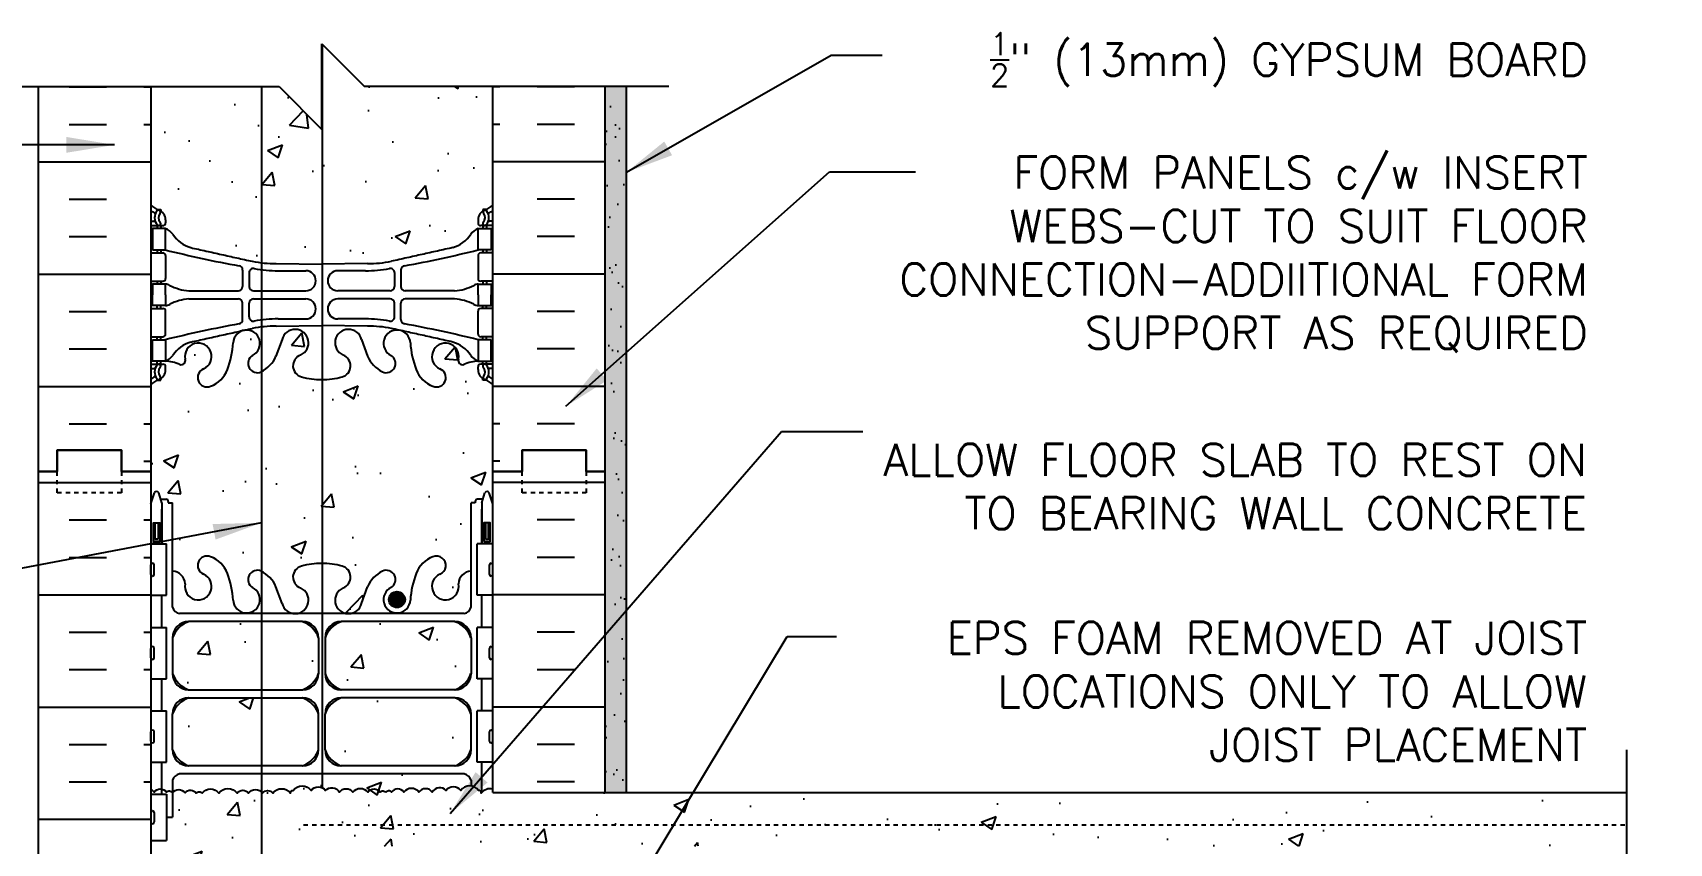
# Model space of a CAD drawing. Header units: inches. Extents: x 165.3 to 223.2, y 175.4 to 253.3.
# Drawn here: x 184.97 to 223.25, y 234.36 to 253.32 of the extents above; entities that cross this region are included whole.
import ezdxf

# ---------------------------------------------------------------- set-up
doc = ezdxf.new("R2010")
doc.units = ezdxf.units.IN
doc.header["$LTSCALE"] = 0.5
doc.header["$MEASUREMENT"] = 0
doc.linetypes.add('DASHED2', pattern=[0.375, 0.25, -0.125])
doc.linetypes.add('HIDDEN2', pattern=[0.1875, 0.125, -0.0625])
for name, color, linetype in [('HATCH', 12, 'Continuous'), ('Hidden2', 12, 'HIDDEN2'), ('line25', 2, 'Continuous'), ('LINE3', 3, 'Continuous'), ('LINE50', 5, 'Continuous'), ('LINE9', 9, 'Continuous'), ('TEXT', 4, 'Continuous'), ('Web_Edge', 9, 'Continuous')]:
    doc.layers.add(name, color=color, linetype=linetype)
doc.styles.add('DIM', font='romans.shx', dxfattribs={"width": 0.7})
doc.styles.add('ROMANS', font='romans.shx', dxfattribs={"height": 0.75})
doc.dimstyles.new('ext_12', dxfattribs={"dimscale": 12, "dimtxt": 0.075, "dimasz": 0.09375, "dimexe": 0.09375, "dimexo": 0.0625, "dimgap": 0.0625, "dimtad": 1, "dimdec": 1, "dimzin": 2, "dimdsep": 46, "dimlunit": 4, "dimtxsty": 'DIM', "dimcen": 0.09, "dimdle": 0.09375, "dimclrt": 4, "dimadec": 0, "dimazin": 0, "dimtfac": 1, "dimtdec": 1, "dimtmove": 2, "dimatfit": 3, "dimfxl": 1, "dimfrac": 2, "dimtolj": 1, "dimtzin": 0, "dimarcsym": 0})

msp = doc.modelspace()

# ---------------------------------------------------------------- hatches: boundary and pattern name
at = {"layer": 'HATCH'}
h = msp.add_hatch(dxfattribs=at)
h.set_pattern_fill('AR-CONC', color=256, scale=0.5)
h.set_pattern_definition([(50, (0, 0), (3.5863, -0.31376), [0.375, -4.125]), (355, (0, 0), (-0.693757, 3.76096), [0.3, -3.3]), (100.4514, (0.299, -0.026), (2.892544, 3.4472), [0.3187, -3.50571]), (46.1842, (0, 1), (5.336207, -0.827596), [0.5625, -6.1875]), (96.6356, (0.4447, 0.931), (4.67331, 4.87059), [0.47805, -5.25857]), (351.1842, (0, 1), (4.67331, 4.87059), [0.45, -4.95]), (21, (0.5, 0.75), (2.984535, -2.013094), [0.375, -4.125]), (326, (0.5, 0.75), (1.216577, 3.62575), [0.3, -3.3]), (71.4514, (0.7487, 0.5822), (4.201112, 1.612656), [0.3187, -3.50571]), (37.5, (0, 0), (0.0607993, 1.6644693), [0, -3.26, 0, -3.35, 0, -3.3125]), (7.5, (0, 0), (1.315348, 1.972059), [0, -1.91, 0, -3.185, 0, -1.2625]), (327.5, (-1.115, 0), (2.669112, -0.1127744), [0, -1.25, 0, -3.9, 0, -5.175]), (317.5, (-1.615, 0), (2.915931, 0.500525), [0, -1.625, 0, -2.59, 0, -3.675])])
h.paths.add_polyline_path([(192.233, 234.298), (192.483, 234.298), (222.248, 234.298), (222.248, 235.548), (195.733, 235.548), (195.733, 235.632, 0.356777), (195.444, 235.501, 0.77579), (195.4, 235.597, 0.520567), (194.982, 235.597, 0.520567), (194.642, 235.597, 0.520567), (194.318, 235.558, 0.520567), (194.003, 235.558, 0.520567), (193.655, 235.558, 0.520567), (193.363, 235.558, 0.542707), (193.231, 235.548, 0.542707), (193.1, 235.558, 0.520567), (192.808, 235.558, 0.520567), (192.46, 235.558, 0.520567), (192.144, 235.558, 0.520567), (191.82, 235.597, 0.520567), (191.481, 235.597, 0.520567), (191.062, 235.597, 0.77579), (191.019, 235.501, 0.570299), (190.588, 235.534, 0.520567), (190.344, 235.534, 0.520567), (190.02, 235.534, 0.520567), (189.751, 235.534, 0.520567), (189.325, 235.534, 0.520567), (188.938, 235.534, 0.520567), (188.796, 235.534, 0.520567), (188.535, 235.542, 0.465708), (188.243, 235.557), (188.243, 234.972), (188.098, 234.972), (188.098, 234.432), (187.733, 234.432), (187.733, 233.682), (188.098, 233.682), (188.098, 232.602), (187.733, 232.602), (187.733, 232.294, -0.531885), (188.089, 232.3, -0.520567), (188.678, 232.3, -0.520567), (189.412, 232.3, -0.520567), (190.158, 232.3, -0.520567), (190.838, 232.3, -0.520567), (191.511, 232.3, -0.520546), (192.233, 232.3)])
h.paths.add_polyline_path([(195.223, 227.387, -0.380392), (194.93, 227.682, 2.087231), (194.496, 227.458, -1), (194.332, 227.049, -0.227838), (193.928, 227.473, -0.06598), (193.803, 228.082, 0.180224), (193.707, 228.279), (193.454, 228.279), (193.454, 228.362, 0.717886), (193.332, 227.781, -1.059167), (193.126, 227.399, -0.16372), (192.804, 227.753), (192.662, 228.14, 1.612474), (192.23, 227.78, -0.734872), (192.207, 227.269, -0.068475), (191.733, 227.207, -0.068475), (191.259, 227.269, -0.734872), (191.235, 227.78, 1.612474), (190.804, 228.14), (190.661, 227.753, -0.16372), (190.339, 227.399, -1.059167), (190.133, 227.781, 1.629604), (189.662, 228.082, -0.06598), (189.538, 227.473, -0.227838), (189.133, 227.049, -1), (188.97, 227.458, 2.087231), (188.536, 227.682, -0.380397), (188.243, 227.387), (188.243, 225.786), (188.143, 225.786), (188.143, 225.756, -0.414214), (188.093, 225.706), (187.967, 225.706), (187.924, 225.574, -0.725737), (187.818, 225.556), (187.733, 225.816), (187.733, 225.057), (187.733, 223.023, 0.088416), (187.879, 222.925), (187.969, 222.925), (187.969, 222.884, -0.249069), (188.079, 222.676), (188.079, 222.609, -0.414214), (188.016, 222.546), (188.074, 222.476, 0.085348), (188.403, 222.552, -0.669601), (188.536, 222.432, 2.087231), (188.97, 222.657, -1), (189.133, 223.065, -0.227838), (189.538, 222.641, -0.06598), (189.662, 222.032, 1.629604), (190.133, 222.333, -1.059167), (190.339, 222.715, -0.16372), (190.661, 222.361), (190.804, 221.974, 1.612474), (191.235, 222.334, -0.734872), (191.259, 222.845, -0.068475), (191.733, 222.907, -0.068475), (192.207, 222.845, -0.734872), (192.23, 222.334, 1.612474), (192.662, 221.974), (192.804, 222.361, -0.16372), (193.126, 222.715, -1.059167), (193.332, 222.333, 1.629604), (193.803, 222.032, -0.06598), (193.928, 222.641, -0.227838), (194.332, 223.065, -1), (194.496, 222.657, 2.087231), (194.93, 222.432, -0.669601), (195.062, 222.552, 0.085348), (195.392, 222.476), (195.449, 222.546, -0.414214), (195.387, 222.609), (195.387, 222.676, -0.249069), (195.497, 222.884), (195.497, 222.925), (195.587, 222.925, 0.088416), (195.733, 223.023), (195.733, 225.057), (195.733, 225.816), (195.654, 225.574, -0.725737), (195.548, 225.556), (195.499, 225.706), (195.373, 225.706, -0.414214), (195.323, 225.756), (195.323, 225.786), (195.223, 225.786)])
h.paths.add_polyline_path([(191.936, 208.057), (192.936, 207.057), (195.733, 207.057), (195.733, 209.091, 0.088416), (195.587, 209.189), (195.497, 209.189), (195.497, 209.23, -0.249069), (195.387, 209.438), (195.387, 209.505, -0.414214), (195.449, 209.568), (195.392, 209.638, 0.085348), (195.062, 209.562, -0.669601), (194.93, 209.682, 2.087231), (194.496, 209.458, -1), (194.332, 209.049, -0.227838), (193.928, 209.473, -0.06598), (193.803, 210.082, 1.629604), (193.332, 209.781, -1.059167), (193.126, 209.399, -0.16372), (192.804, 209.753), (192.662, 210.14, 1.612474), (192.23, 209.78, -0.734872), (192.207, 209.269, -0.068475), (191.733, 209.207, -0.068475), (191.259, 209.269, -0.734872), (191.235, 209.78, 1.612474), (190.804, 210.14), (190.661, 209.753, -0.16372), (190.339, 209.399, -1.059167), (190.133, 209.781, 1.629604), (189.662, 210.082, -0.06598), (189.538, 209.473, -0.227838), (189.133, 209.049, -1), (188.97, 209.458, 2.087231), (188.536, 209.682, -0.669601), (188.403, 209.562, 0.085348), (188.074, 209.638), (188.016, 209.568, -0.414214), (188.079, 209.505), (188.079, 209.438, -0.249069), (187.969, 209.23), (187.969, 209.189), (187.879, 209.189, 0.088416), (187.733, 209.091), (187.733, 207.057), (190.936, 207.057), (191.936, 206.057)])
edge = h.paths.add_edge_path()
edge.add_arc((195.387, 218.469), 0.5, 46.2109, 66.4218)
edge.add_line((195.587, 218.928), (195.497, 218.928))
edge.add_line((195.497, 218.928), (195.497, 218.969))
edge.add_arc((195.637, 219.176), 0.25, 180, 235.9442, ccw=False)
edge.add_line((195.387, 219.176), (195.387, 219.244))
edge.add_arc((195.449, 219.244), 0.0625, 90, 180, ccw=False)
edge.add_line((195.449, 219.306), (195.392, 219.376))
edge.add_arc((195.514, 219.719), 0.364, 212.0424, 250.3387, ccw=False)
edge.add_arc((194.591, 219.108), 0.743, 34.228, 73.8107)
edge.add_spline(control_points=[(194.798, 219.822), (193.361, 220.142)], knot_values=[0, 0, 1, 1], degree=1, periodic=0)
edge.add_arc((192.805, 217.211), 2.984, 79.2546, 90.0995)
edge.add_line((192.799, 220.195), (191.733, 220.21))
edge.add_line((191.733, 220.21), (190.666, 220.195))
edge.add_arc((190.661, 217.211), 2.984, 89.9005, 100.7454)
edge.add_spline(control_points=[(190.105, 220.142), (188.667, 219.822)], knot_values=[0, 0, 1, 1], degree=1, periodic=0)
edge.add_arc((188.874, 219.108), 0.743, 106.1893, 145.772)
edge.add_arc((187.951, 219.719), 0.364, 289.6613, 327.9576, ccw=False)
edge.add_line((188.074, 219.376), (188.016, 219.306))
edge.add_arc((188.016, 219.244), 0.0625, 0, 90, ccw=False)
edge.add_line((188.079, 219.244), (188.079, 219.176))
edge.add_arc((187.829, 219.176), 0.25, 304.0558, 360, ccw=False)
edge.add_line((187.969, 218.969), (187.969, 218.928))
edge.add_line((187.969, 218.928), (187.879, 218.928))
edge.add_arc((188.079, 218.469), 0.5, 113.5782, 133.7891)
edge.add_line((187.733, 218.83), (187.733, 213.284))
edge.add_arc((188.079, 213.645), 0.5, 226.2109, 246.4218)
edge.add_line((187.879, 213.186), (187.969, 213.186))
edge.add_line((187.969, 213.186), (187.969, 213.145))
edge.add_arc((187.829, 212.938), 0.25, 0, 55.9442, ccw=False)
edge.add_line((188.079, 212.938), (188.079, 212.87))
edge.add_arc((188.016, 212.87), 0.0625, -90, 0, ccw=False)
edge.add_line((188.016, 212.808), (188.074, 212.738))
edge.add_arc((187.951, 212.395), 0.364, 32.0424, 70.3387, ccw=False)
edge.add_arc((188.874, 213.006), 0.743, 214.228, 253.8107)
edge.add_spline(control_points=[(188.667, 212.292), (190.105, 211.972)], knot_values=[0, 0, 1, 1], degree=1, periodic=0)
edge.add_arc((190.661, 214.903), 2.984, 259.2546, 270.0995)
edge.add_line((190.666, 211.919), (191.733, 211.904))
edge.add_line((191.733, 211.904), (192.799, 211.919))
edge.add_arc((192.805, 214.903), 2.984, 269.9005, 280.7454)
edge.add_spline(control_points=[(193.361, 211.972), (194.798, 212.292)], knot_values=[0, 0, 1, 1], degree=1, periodic=0)
edge.add_arc((194.591, 213.006), 0.743, 286.1893, 325.772)
edge.add_arc((195.514, 212.395), 0.364, 109.6613, 147.9576, ccw=False)
edge.add_line((195.392, 212.738), (195.449, 212.808))
edge.add_arc((195.449, 212.87), 0.0625, 180, 270, ccw=False)
edge.add_line((195.387, 212.87), (195.387, 212.938))
edge.add_arc((195.637, 212.938), 0.25, 124.0558, 180, ccw=False)
edge.add_line((195.497, 213.145), (195.497, 213.186))
edge.add_line((195.497, 213.186), (195.587, 213.186))
edge.add_arc((195.387, 213.645), 0.5, 293.5782, 313.7891)
edge.add_line((195.733, 213.284), (195.733, 218.83))
h.paths.add_polyline_path([(195.733, 245.091, 0.088416), (195.587, 245.189), (195.497, 245.189), (195.497, 245.23, -0.249069), (195.387, 245.438), (195.387, 245.505, -0.414214), (195.449, 245.568), (195.392, 245.638, 0.085348), (195.062, 245.562, -0.669601), (194.93, 245.682, 2.087231), (194.496, 245.458, -1), (194.332, 245.049, -0.227838), (193.928, 245.473, -0.06598), (193.803, 246.082, 1.629604), (193.332, 245.781, -1.059167), (193.126, 245.399, -0.16372), (192.804, 245.753), (192.662, 246.14, 1.612474), (192.23, 245.78, -0.734872), (192.207, 245.269, -0.068475), (191.733, 245.207, -0.068475), (191.259, 245.269, -0.734872), (191.235, 245.78, 1.612474), (190.804, 246.14), (190.661, 245.753, -0.16372), (190.339, 245.399, -1.059167), (190.133, 245.781, 1.629604), (189.662, 246.082, -0.06598), (189.538, 245.473, -0.227838), (189.133, 245.049, -1), (188.97, 245.458, 2.087231), (188.536, 245.682, -0.669601), (188.403, 245.562, 0.085348), (188.074, 245.638), (188.016, 245.568, -0.414214), (188.079, 245.505), (188.079, 245.438, -0.249069), (187.969, 245.23), (187.969, 245.189), (187.879, 245.189, 0.088416), (187.733, 245.091), (187.733, 243.057), (187.733, 242.298), (187.812, 242.54, -0.725737), (187.918, 242.558), (187.967, 242.408), (188.093, 242.408, -0.414214), (188.143, 242.358), (188.143, 242.328), (188.243, 242.328), (188.243, 240.727, -0.380397), (188.536, 240.432, 2.087231), (188.97, 240.657, -1), (189.133, 241.065, -0.227838), (189.538, 240.641, -0.06598), (189.662, 240.032, 1.629604), (190.133, 240.333, -1.059167), (190.339, 240.715, -0.16372), (190.661, 240.361), (190.804, 239.974, 1.612474), (191.235, 240.334, -0.734872), (191.259, 240.845, -0.068475), (191.733, 240.907, -0.068475), (192.207, 240.845, -0.734872), (192.23, 240.334, 1.612474), (192.662, 239.974), (192.804, 240.361, -0.16372), (193.126, 240.715, -1.059167), (193.332, 240.333, 1.629604), (193.803, 240.032, -0.06598), (193.928, 240.641, -0.227838), (194.332, 241.065, -1), (194.496, 240.657, 2.087231), (194.93, 240.432, -0.380392), (195.223, 240.727), (195.223, 242.328), (195.323, 242.328), (195.323, 242.358, -0.414214), (195.373, 242.408), (195.499, 242.408), (195.542, 242.54, -0.725737), (195.648, 242.558), (195.733, 242.298), (195.733, 243.057)])
edge = h.paths.add_edge_path()
edge.add_line((195.733, 252.057), (192.733, 252.057))
edge.add_line((192.733, 252.057), (191.733, 253.057))
edge.add_line((191.733, 253.057), (191.733, 251.057))
edge.add_line((191.733, 251.057), (190.733, 252.057))
edge.add_line((190.733, 252.057), (187.733, 252.057))
edge.add_line((187.733, 252.057), (187.733, 249.284))
edge.add_arc((188.079, 249.645), 0.5, 226.2109, 246.4218)
edge.add_line((187.879, 249.186), (187.969, 249.186))
edge.add_line((187.969, 249.186), (187.969, 249.145))
edge.add_arc((187.829, 248.938), 0.25, 0, 55.9442, ccw=False)
edge.add_line((188.079, 248.938), (188.079, 248.87))
edge.add_arc((188.016, 248.87), 0.0625, -90, 0, ccw=False)
edge.add_line((188.016, 248.808), (188.074, 248.738))
edge.add_arc((187.951, 248.395), 0.364, 32.0424, 70.3387, ccw=False)
edge.add_arc((188.874, 249.006), 0.743, 214.228, 253.8107)
edge.add_spline(control_points=[(188.667, 248.292), (190.105, 247.972)], knot_values=[0, 0, 1, 1], degree=1, periodic=0)
edge.add_arc((190.661, 250.903), 2.984, 259.2546, 270.0995)
edge.add_line((190.666, 247.919), (191.733, 247.904))
edge.add_line((191.733, 247.904), (192.799, 247.919))
edge.add_arc((192.805, 250.903), 2.984, 269.9005, 280.7454)
edge.add_spline(control_points=[(193.361, 247.972), (194.798, 248.292)], knot_values=[0, 0, 1, 1], degree=1, periodic=0)
edge.add_arc((194.591, 249.006), 0.743, 286.1893, 325.772)
edge.add_arc((195.514, 248.395), 0.364, 109.6613, 147.9576, ccw=False)
edge.add_line((195.392, 248.738), (195.449, 248.808))
edge.add_arc((195.449, 248.87), 0.0625, 180, 270, ccw=False)
edge.add_line((195.387, 248.87), (195.387, 248.938))
edge.add_arc((195.637, 248.938), 0.25, 124.0558, 180, ccw=False)
edge.add_line((195.497, 249.145), (195.497, 249.186))
edge.add_line((195.497, 249.186), (195.587, 249.186))
edge.add_arc((195.387, 249.645), 0.5, 293.5782, 313.7891)
edge.add_line((195.733, 249.284), (195.733, 252.057))
h.paths.add_polyline_path([(191.656, 229.784, 0.225652), (191.281, 230.159), (188.618, 230.159, 0.225652), (188.243, 229.784), (188.243, 228.943, 0.225652), (188.618, 228.568), (191.281, 228.568, 0.225652), (191.656, 228.943)])
h.paths.add_polyline_path([(191.656, 231.565, 0.225652), (191.281, 231.94), (188.618, 231.94, 0.225652), (188.243, 231.565), (188.243, 230.724, 0.225652), (188.618, 230.349), (191.281, 230.349, 0.225652), (191.656, 230.724)])
h.paths.add_polyline_path([(193.733, 231.94), (192.184, 231.94, 0.225652), (191.809, 231.565), (191.809, 230.724, 0.225652), (192.184, 230.349), (193.733, 230.349)])
h.paths.add_polyline_path([(193.733, 230.159), (192.184, 230.159, 0.225652), (191.809, 229.784), (191.809, 228.943, 0.225652), (192.184, 228.568), (193.733, 228.568)])
h.paths.add_polyline_path([(195.223, 231.565, 0.225652), (194.848, 231.94), (194.233, 231.94), (194.233, 230.349), (194.848, 230.349, 0.225652), (195.223, 230.724)])
h.paths.add_polyline_path([(195.223, 229.784, 0.225652), (194.848, 230.159), (194.233, 230.159), (194.233, 228.568), (194.848, 228.568, 0.225652), (195.223, 228.943)])
h.paths.add_polyline_path([(191.656, 237.39, 0.225652), (191.281, 237.765), (188.618, 237.765, 0.225652), (188.243, 237.39), (188.243, 236.549, 0.225652), (188.618, 236.174), (191.281, 236.174, 0.225652), (191.656, 236.549)])
h.paths.add_polyline_path([(195.223, 237.39, 0.225652), (194.848, 237.765), (192.184, 237.765, 0.225652), (191.809, 237.39), (191.809, 236.549, 0.225652), (192.184, 236.174), (194.848, 236.174, 0.225652), (195.223, 236.549)])
h.paths.add_polyline_path([(195.223, 239.171, 0.225652), (194.848, 239.546), (192.184, 239.546, 0.225652), (191.809, 239.171), (191.809, 238.33, 0.225652), (192.184, 237.955), (194.848, 237.955, 0.225652), (195.223, 238.33)])
h.paths.add_polyline_path([(191.656, 239.171, 0.225652), (191.281, 239.546), (188.618, 239.546, 0.225652), (188.243, 239.171), (188.243, 238.33, 0.225652), (188.618, 237.955), (191.281, 237.955, 0.225652), (191.656, 238.33)])
h.paths.add_polyline_path([(195.223, 235.838, 0.268138), (195.062, 235.986), (188.404, 235.986, 0.268156), (188.243, 235.838), (188.243, 235.557, -0.465708), (188.535, 235.542, -0.520567), (188.796, 235.534, -0.520567), (188.938, 235.534, -0.520567), (189.325, 235.534, -0.520567), (189.751, 235.534, -0.520567), (190.02, 235.534, -0.520567), (190.344, 235.534, -0.520567), (190.588, 235.534, -0.520567), (190.999, 235.534, -0.520567), (191.062, 235.597, -0.520567), (191.481, 235.597, -0.520567), (191.82, 235.597, -0.520567), (192.144, 235.558, -0.520567), (192.46, 235.558, -0.520567), (192.808, 235.558, -0.520567), (193.1, 235.558, -0.542707), (193.231, 235.548, -0.542707), (193.363, 235.558, -0.520567), (193.655, 235.558, -0.520567), (194.003, 235.558, -0.520567), (194.318, 235.558, -0.520567), (194.642, 235.597, -0.520567), (194.982, 235.597, -0.277855), (195.223, 235.704)])
h.paths.add_polyline_path([(222.248, 234.048), (192.733, 234.048), (192.733, 233.798), (196.834, 233.798), (197.834, 232.798), (222.248, 232.798)], flags=17)
h = msp.add_hatch(dxfattribs=at)
h.set_pattern_fill('AR-SAND', color=256, scale=0.25, style=0)
h.set_pattern_definition([(37.5, (198.7544, 241.9739), (-0.0157483, 0.481706), [0, -0.38, 0, -0.425, 0, -0.40625]), (7.5, (198.7544, 241.9739), (0.442444, 0.705537), [0, -0.205, 0, -0.3425, 0, -0.13125]), (327.5, (198.4469, 241.9739), (0.7785355, 0.0014148), [0, -0.125, 0, -0.45, 0, -0.5875]), (317.5, (198.4469, 241.9739), (0.751532, 0.219419), [0, -0.0625, 0, -0.295, 0, -0.3375])])
h.paths.add_polyline_path([(198.858, 252.057), (198.358, 252.057), (198.358, 243.057), (198.358, 235.548), (198.858, 235.548)])
h.paths.add_polyline_path([(198.858, 218.298), (198.358, 218.298), (198.358, 207.057), (198.858, 207.057)])
h.paths.add_polyline_path([(222.248, 218.298), (222.248, 218.798), (196.233, 218.798), (196.233, 218.298)])
h = msp.add_hatch(dxfattribs=at)
h.set_pattern_fill('AR-SAND', color=256, scale=0.5, style=0)
h.set_pattern_definition([(37.5, (79.2483, 37.8244), (-0.0314967, 0.963412), [0, -0.76, 0, -0.85, 0, -0.8125]), (7.5, (79.2483, 37.8244), (0.8848884, 1.411073), [0, -0.41, 0, -0.685, 0, -0.2625]), (327.5, (78.6333, 37.8244), (1.557071, 0.0028295), [0, -0.25, 0, -0.9, 0, -1.175]), (317.5, (78.6333, 37.8244), (1.503063, 0.438838), [0, -0.125, 0, -0.59, 0, -0.675])])
h.paths.add_polyline_path([(198.858, 237.845), (198.358, 237.597), (198.358, 235.548), (198.858, 235.548)])
h.paths.add_polyline_path([(198.858, 242.694), (198.358, 242.447), (198.358, 237.597), (198.858, 237.845)])
h.paths.add_polyline_path([(198.858, 244.359), (198.358, 244.359), (198.358, 243.057), (198.358, 242.447), (198.858, 242.694)])
h.paths.add_polyline_path([(198.858, 252.057), (198.358, 252.057), (198.358, 244.359), (198.858, 244.359)])
h = msp.add_hatch(dxfattribs=at)
h.set_pattern_fill('INSUL', color=256, scale=7, style=0)
h.set_pattern_definition([(0, (-2738.4288, -171.9525), (0, 2.625), []), (0, (-2738.4288, -171.0775), (0, 2.625), [0.875, -0.875]), (0, (-2738.4288, -170.2025), (0, 2.625), [0.875, -0.875])])
h.paths.add_polyline_path([(185.108, 225.057), (185.545, 225.057), (185.545, 225.557), (187.045, 225.557), (187.045, 225.057), (187.733, 225.057), (187.733, 243.057), (187.045, 243.057), (187.045, 243.557), (185.545, 243.557), (185.545, 243.057), (185.108, 243.057)])
at = {"layer": 'LINE3'}
msp.add_hatch(color=256, dxfattribs=at).paths.add_polyline_path([(193.304, 240.063, 1), (193.679, 240.063, 1)])

# ---------------------------------------------------------------- linework, layer by layer
at = {"layer": 'HATCH'}
for p, q in [((185.821, 252.048), (186.696, 252.048)), ((187.571, 252.048), (187.733, 252.048)), ((195.894, 252.048), (195.733, 252.048)), ((197.644, 252.048), (196.769, 252.048)), ((185.821, 251.173), (186.696, 251.173)), ((187.571, 251.173), (187.733, 251.173)), ((195.894, 251.173), (195.733, 251.173)), ((197.644, 251.173), (196.769, 251.173)), ((191.738, 250.524), (191.738, 250.524)), ((185.108, 250.298), (187.733, 250.298)), ((198.358, 250.298), (195.733, 250.298)), ((185.821, 249.423), (186.696, 249.423)), ((197.644, 249.423), (196.769, 249.423)), ((185.821, 248.548), (186.696, 248.548)), ((197.644, 248.548), (196.769, 248.548)), ((185.108, 247.673), (187.733, 247.673)), ((198.358, 247.673), (195.733, 247.673)), ((185.821, 246.798), (186.696, 246.798)), ((197.644, 246.798), (196.769, 246.798)), ((185.821, 245.923), (186.696, 245.923)), ((197.644, 245.923), (196.769, 245.923)), ((185.108, 245.048), (187.733, 245.048)), ((198.358, 245.048), (195.733, 245.048)), ((185.821, 244.173), (186.696, 244.173)), ((187.571, 244.173), (187.733, 244.173)), ((195.894, 244.173), (195.733, 244.173)), ((197.644, 244.173), (196.769, 244.173)), ((187.571, 243.298), (187.733, 243.298)), ((195.894, 243.298), (195.733, 243.298)), ((198.358, 242.798), (195.733, 242.798)), ((197.644, 241.923), (196.769, 241.923)), ((197.644, 241.048), (196.769, 241.048)), ((198.358, 240.173), (195.733, 240.173)), ((197.644, 239.298), (196.769, 239.298)), ((197.644, 238.423), (196.769, 238.423)), ((198.358, 237.548), (195.733, 237.548)), ((197.644, 236.673), (196.769, 236.673)), ((197.644, 235.798), (196.769, 235.798))]:
    msp.add_line(p, q, dxfattribs=at)
for points in [[(187.733, 235.625, -0.12304), (187.81, 235.558, -0.520567), (188.103, 235.558, -0.542707), (188.234, 235.548)], [(188.234, 235.548, -0.486686), (188.535, 235.542, -0.520567), (188.796, 235.534, -0.520567), (188.938, 235.534, -0.520567), (189.325, 235.534, -0.520567), (189.751, 235.534, -0.520567), (190.02, 235.534, -0.520567), (190.344, 235.534, -0.520567), (190.588, 235.534, -0.520567), (190.999, 235.534, -0.520567), (191.062, 235.597, -0.520567), (191.481, 235.597, -0.520567), (191.82, 235.597, -0.520567), (192.144, 235.558, -0.520567), (192.46, 235.558, -0.520567), (192.808, 235.558, -0.520567), (193.1, 235.558, -0.542707), (193.231, 235.548)], [(195.733, 235.632, 0.314132), (195.464, 235.534, 0.520567), (195.4, 235.597, 0.520567), (194.982, 235.597, 0.520567), (194.642, 235.597, 0.520567), (194.318, 235.558, 0.520567), (194.003, 235.558, 0.520567), (193.655, 235.558, 0.520567), (193.363, 235.558, 0.542707), (193.231, 235.548)]]:
    msp.add_lwpolyline(points, format="xyb", dxfattribs=at)
at = {"layer": 'Hidden2', "linetype": 'HIDDEN2'}
msp.add_line((191.308, 234.798), (222.248, 234.798), dxfattribs=at)
at = {"layer": 'line25'}
for p, q in [((187.733, 252.057), (187.733, 243.057)), ((195.733, 243.057), (195.733, 252.057)), ((187.733, 243.057), (187.733, 225.057)), ((195.733, 235.548), (195.733, 243.057)), ((187.733, 241.362), (188.098, 241.362)), ((188.098, 240.162), (188.098, 241.362)), ((195.733, 241.362), (195.368, 241.362)), ((195.368, 240.162), (195.368, 241.362)), ((187.733, 240.162), (188.098, 240.162)), ((195.733, 240.162), (195.368, 240.162)), ((187.733, 239.412), (188.098, 239.412)), ((188.098, 238.212), (188.098, 239.412)), ((195.733, 239.412), (195.368, 239.412)), ((195.368, 238.212), (195.368, 239.412)), ((187.733, 238.212), (188.098, 238.212)), ((195.733, 238.212), (195.368, 238.212)), ((187.733, 237.462), (188.098, 237.462)), ((188.098, 236.262), (188.098, 237.462)), ((195.733, 237.462), (195.368, 237.462)), ((195.368, 236.262), (195.368, 237.462)), ((187.733, 236.262), (188.098, 236.262)), ((195.733, 236.262), (195.368, 236.262)), ((187.733, 235.512), (188.098, 235.512)), ((187.733, 235.512), (188.098, 235.512)), ((188.098, 235.512), (188.098, 234.432)), ((187.733, 234.432), (188.098, 234.432))]:
    msp.add_line(p, q, dxfattribs=at)
at = {"layer": 'LINE3'}
for p, q in [((191.744, 253.045), (191.744, 235.663)), ((190.319, 252.057), (190.319, 208.013))]:
    msp.add_line(p, q, dxfattribs=at)
msp.add_circle((193.491, 240.063), 0.188, dxfattribs=at)
at = {"layer": 'LINE50'}
for p, q in [((185.108, 243.057), (185.108, 252.057)), ((198.358, 243.057), (198.358, 252.057)), ((185.108, 225.057), (185.108, 243.057)), ((198.358, 235.548), (198.358, 243.057))]:
    msp.add_line(p, q, dxfattribs=at)
for points in [[(185.108, 243.057), (185.545, 243.057), (185.545, 243.557), (187.045, 243.557), (187.045, 243.057), (187.733, 243.057)], [(187.733, 243.057), (187.045, 243.057), (187.045, 243.557), (185.545, 243.557), (185.545, 243.057), (185.108, 243.057)], [(198.358, 243.057), (197.92, 243.057), (197.92, 243.557), (196.42, 243.557), (196.42, 243.057), (195.733, 243.057)], [(195.733, 243.057), (196.42, 243.057), (196.42, 243.557), (197.92, 243.557), (197.92, 243.057), (198.358, 243.057)]]:
    msp.add_lwpolyline(points, dxfattribs=at)
at = {"layer": 'LINE9'}
for p, q in [((191.733, 251.057), (191.733, 253.057)), ((191.733, 253.057), (192.733, 252.057)), ((183.62, 252.057), (190.733, 252.057)), ((190.733, 252.057), (191.733, 251.057)), ((199.846, 252.057), (192.733, 252.057)), ((198.858, 235.548), (198.858, 252.057)), ((187.733, 240.652), (187.733, 240.872)), ((187.733, 240.817), (187.733, 240.817)), ((187.773, 240.912), (187.773, 240.912)), ((187.813, 240.652), (187.813, 240.872)), ((195.653, 240.652), (195.653, 240.872)), ((195.693, 240.912), (195.693, 240.912)), ((195.733, 240.652), (195.733, 240.872)), ((195.733, 240.817), (195.733, 240.817)), ((187.733, 240.707), (187.733, 240.707)), ((187.773, 240.612), (187.773, 240.612)), ((195.693, 240.612), (195.693, 240.612)), ((195.733, 240.707), (195.733, 240.707)), ((187.733, 238.702), (187.733, 238.922)), ((187.733, 238.867), (187.733, 238.867)), ((187.773, 238.962), (187.773, 238.962)), ((187.813, 238.702), (187.813, 238.922)), ((195.653, 238.702), (195.653, 238.922)), ((195.693, 238.962), (195.693, 238.962)), ((195.733, 238.702), (195.733, 238.922)), ((195.733, 238.867), (195.733, 238.867)), ((187.733, 238.757), (187.733, 238.757)), ((187.773, 238.662), (187.773, 238.662)), ((195.693, 238.662), (195.693, 238.662)), ((195.733, 238.757), (195.733, 238.757)), ((187.733, 236.752), (187.733, 236.972)), ((187.773, 237.012), (187.773, 237.012)), ((187.813, 236.752), (187.813, 236.972)), ((195.653, 236.752), (195.653, 236.972)), ((195.693, 237.012), (195.693, 237.012)), ((195.733, 236.752), (195.733, 236.972)), ((187.733, 236.917), (187.733, 236.917)), ((187.733, 236.807), (187.733, 236.807)), ((187.773, 236.712), (187.773, 236.712)), ((195.693, 236.712), (195.693, 236.712)), ((195.733, 236.917), (195.733, 236.917)), ((195.733, 236.807), (195.733, 236.807)), ((195.733, 235.548), (222.248, 235.548)), ((187.733, 235.082), (187.733, 234.862)), ((187.733, 235.027), (187.733, 235.027)), ((187.773, 235.122), (187.773, 235.122)), ((187.813, 235.082), (187.813, 234.862)), ((187.733, 234.917), (187.733, 234.917)), ((187.773, 234.822), (187.773, 234.822))]:
    msp.add_line(p, q, dxfattribs=at)
at = {"layer": 'LINE9', "linetype": 'DASHED2', "ltscale": 0.15}
for points in [[(187.045, 243.057), (187.045, 243.057), (187.045, 242.557), (185.545, 242.557), (185.545, 243.057), (185.545, 243.057)], [(197.92, 243.057), (197.92, 243.057), (197.92, 242.557), (196.42, 242.557), (196.42, 243.057), (196.42, 243.057)]]:
    msp.add_lwpolyline(points, dxfattribs=at)
at = {"layer": 'LINE9'}
msp.add_lwpolyline([(222.248, 236.548), (222.248, 228.173), (221.248, 227.173), (223.248, 227.173), (222.248, 226.173), (222.248, 217.298)], dxfattribs=at)
for centre, start, end in [((187.773, 240.872), 90, 180), ((187.773, 240.872), 360, 90), ((195.693, 240.872), 90, 180), ((195.693, 240.872), 0, 90), ((187.773, 240.652), 180, 270), ((187.773, 240.652), 270, 0), ((195.693, 240.652), 180, 270), ((195.693, 240.652), 270, 0), ((187.773, 238.922), 90, 180), ((187.773, 238.922), 360, 90), ((195.693, 238.922), 90, 180), ((195.693, 238.922), 0, 90), ((187.773, 238.702), 180, 270), ((187.773, 238.702), 270, 0), ((195.693, 238.702), 180, 270), ((195.693, 238.702), 270, 0), ((187.773, 236.972), 90, 180), ((187.773, 236.972), 360, 90), ((195.693, 236.972), 90, 180), ((195.693, 236.972), 0, 90), ((187.773, 236.752), 180, 270), ((187.773, 236.752), 270, 0), ((195.693, 236.752), 180, 270), ((195.693, 236.752), 270, 0), ((187.773, 235.082), 90, 180), ((187.773, 235.082), 0, 90), ((187.773, 234.862), 180, 270), ((187.773, 234.862), 270, 0)]:
    msp.add_arc(centre, 0.04, start, end, dxfattribs=at)
at = {"layer": 'Web_Edge'}
for p, q in [((187.879, 249.186), (187.969, 249.186)), ((187.969, 249.186), (187.969, 249.145)), ((195.587, 249.186), (195.497, 249.186)), ((195.497, 249.186), (195.497, 249.145)), ((187.733, 248.908), (187.811, 248.908)), ((187.733, 248.808), (188.016, 248.808)), ((187.879, 248.808), (187.879, 248.738)), ((187.969, 248.808), (187.969, 248.738)), ((188.079, 248.938), (188.079, 248.87)), ((195.387, 248.938), (195.387, 248.87)), ((195.733, 248.808), (195.449, 248.808)), ((195.497, 248.808), (195.497, 248.738)), ((195.587, 248.808), (195.587, 248.738)), ((195.733, 248.908), (195.655, 248.908)), ((187.733, 248.168), (188.016, 248.168)), ((187.879, 248.238), (187.879, 248.168)), ((187.969, 248.238), (187.969, 248.168)), ((188.079, 248.105), (188.079, 247.57)), ((195.387, 248.105), (195.387, 247.57)), ((195.733, 248.168), (195.449, 248.168)), ((195.497, 248.238), (195.497, 248.168)), ((195.587, 248.238), (195.587, 248.168)), ((189.881, 247.768), (189.881, 247.383)), ((190.033, 247.706), (190.033, 247.383)), ((190.666, 247.919), (191.733, 247.904)), ((190.713, 247.752), (191.36, 247.752)), ((192.799, 247.919), (191.733, 247.904)), ((192.752, 247.752), (192.105, 247.752)), ((193.432, 247.706), (193.432, 247.383)), ((193.585, 247.768), (193.585, 247.383)), ((187.733, 247.508), (188.016, 247.508)), ((187.879, 247.508), (187.879, 247.438)), ((187.969, 247.508), (187.969, 247.438)), ((188.626, 247.282), (189.781, 247.283)), ((190.133, 247.283), (191.36, 247.283)), ((193.332, 247.283), (192.105, 247.283)), ((194.839, 247.282), (193.685, 247.283)), ((195.733, 247.508), (195.449, 247.508)), ((195.497, 247.508), (195.497, 247.438)), ((195.587, 247.508), (195.587, 247.438)), ((187.879, 246.868), (187.879, 246.938)), ((187.969, 246.868), (187.969, 246.938)), ((188.626, 247.093), (189.781, 247.092)), ((189.881, 246.608), (189.881, 246.992)), ((190.033, 246.67), (190.033, 246.992)), ((190.133, 247.092), (191.36, 247.092)), ((193.332, 247.092), (192.105, 247.092)), ((193.432, 246.67), (193.432, 246.992)), ((193.585, 246.608), (193.585, 246.992)), ((194.839, 247.093), (193.685, 247.092)), ((195.497, 246.868), (195.497, 246.938)), ((195.587, 246.868), (195.587, 246.938)), ((187.733, 246.868), (188.016, 246.868)), ((188.079, 246.27), (188.079, 246.805)), ((190.713, 246.624), (191.36, 246.624)), ((192.752, 246.624), (192.105, 246.624)), ((195.387, 246.27), (195.387, 246.805)), ((195.733, 246.868), (195.449, 246.868)), ((187.733, 246.208), (188.016, 246.208)), ((187.879, 246.138), (187.879, 246.208)), ((187.969, 246.138), (187.969, 246.208)), ((190.804, 246.14), (190.661, 245.753)), ((190.666, 246.456), (191.733, 246.472)), ((192.799, 246.456), (191.733, 246.472)), ((192.662, 246.14), (192.804, 245.753)), ((195.733, 246.208), (195.449, 246.208)), ((195.497, 246.138), (195.497, 246.208)), ((195.587, 246.138), (195.587, 246.208)), ((187.733, 245.568), (188.016, 245.568)), ((187.733, 245.468), (187.811, 245.468)), ((187.879, 245.568), (187.879, 245.638)), ((187.969, 245.568), (187.969, 245.638)), ((188.079, 245.438), (188.079, 245.505)), ((195.387, 245.438), (195.387, 245.505)), ((195.733, 245.568), (195.449, 245.568)), ((195.497, 245.568), (195.497, 245.638)), ((195.587, 245.568), (195.587, 245.638)), ((195.733, 245.468), (195.655, 245.468)), ((187.879, 245.189), (187.969, 245.189)), ((187.969, 245.189), (187.969, 245.23)), ((195.497, 245.189), (195.497, 245.23)), ((195.587, 245.189), (195.497, 245.189)), ((187.733, 242.298), (187.818, 242.558)), ((187.993, 242.328), (187.918, 242.558)), ((187.967, 242.408), (188.093, 242.408)), ((187.993, 242.328), (187.993, 241.362)), ((188.133, 242.358), (188.133, 242.358)), ((188.143, 242.358), (188.143, 242.358)), ((188.143, 242.358), (188.143, 242.328)), ((188.143, 242.328), (188.243, 242.328)), ((188.243, 239.882), (188.243, 242.328)), ((195.323, 242.328), (195.223, 242.328)), ((195.223, 239.882), (195.223, 242.328)), ((195.323, 242.358), (195.323, 242.358)), ((195.323, 242.358), (195.323, 242.328)), ((195.499, 242.408), (195.373, 242.408)), ((195.473, 242.328), (195.548, 242.558)), ((195.473, 242.328), (195.473, 241.362)), ((195.733, 242.298), (195.648, 242.558)), ((190.804, 239.974), (190.661, 240.361)), ((192.662, 239.974), (192.804, 240.361)), ((195.062, 239.734), (188.404, 239.734)), ((191.281, 239.546), (188.618, 239.546)), ((194.848, 239.546), (192.184, 239.546)), ((188.243, 239.171), (188.243, 238.33)), ((191.656, 239.171), (191.656, 238.33)), ((191.809, 239.172), (191.809, 238.331)), ((195.223, 239.171), (195.223, 238.33)), ((188.618, 237.955), (191.281, 237.955)), ((188.618, 237.765), (191.281, 237.765)), ((194.848, 237.955), (192.184, 237.955)), ((194.848, 237.765), (192.184, 237.765)), ((188.243, 236.549), (188.243, 237.39)), ((191.656, 236.549), (191.656, 237.39)), ((191.809, 236.548), (191.809, 237.389)), ((195.223, 236.549), (195.223, 237.39)), ((191.281, 236.174), (188.618, 236.174)), ((194.848, 236.174), (192.184, 236.174)), ((188.243, 235.838), (188.243, 234.972)), ((195.062, 235.986), (188.404, 235.986)), ((195.223, 235.838), (195.223, 235.704)), ((188.098, 234.972), (188.243, 234.972))]:
    msp.add_line(p, q, dxfattribs=at)
for points in [[(187.774, 248.238), (188.074, 248.238), (188.074, 248.738), (187.774, 248.738)], [(195.692, 248.238), (195.392, 248.238), (195.392, 248.738), (195.692, 248.738)], [(187.774, 246.138), (188.074, 246.138), (188.074, 245.638), (187.774, 245.638)], [(195.692, 246.138), (195.392, 246.138), (195.392, 245.638), (195.692, 245.638)], [(187.943, 241.418), (187.793, 241.418), (187.793, 241.858), (187.943, 241.858)], [(187.903, 241.478), (187.833, 241.478), (187.833, 241.858), (187.903, 241.858)], [(195.523, 241.418), (195.673, 241.418), (195.673, 241.858), (195.523, 241.858)], [(195.563, 241.478), (195.633, 241.478), (195.633, 241.858), (195.563, 241.858)]]:
    msp.add_lwpolyline(points, close=True, dxfattribs=at)
for points in [[(188.074, 247.188), (188.074, 247.438), (187.774, 247.438), (187.774, 247.188)], [(195.392, 247.188), (195.392, 247.438), (195.692, 247.438), (195.692, 247.188)], [(188.074, 247.188), (188.074, 246.938), (187.774, 246.938), (187.774, 247.188)], [(195.392, 247.188), (195.392, 246.938), (195.692, 246.938), (195.692, 247.188)], [(187.993, 241.362), (187.993, 242.178)], [(195.473, 241.362), (195.473, 242.178)], [(187.993, 239.412), (187.993, 240.162)], [(195.473, 239.412), (195.473, 240.162)], [(187.993, 237.462), (187.993, 238.212)], [(195.473, 237.462), (195.473, 238.212)], [(187.993, 235.512), (187.993, 236.262)], [(195.473, 235.546), (195.473, 236.262)]]:
    msp.add_lwpolyline(points, dxfattribs=at)
for centre, radius, start, end in [((188.079, 249.645), 0.5, 226.2109, 250.5288), ((195.387, 249.645), 0.5, 289.4712, 313.7891), ((188.079, 249.645), 0.6, 234.7832, 245.0748), ((187.811, 248.927), 0.0196, 269.4032, 15.4901), ((188.072, 248.992), 0.25, 140.1145, 222.4609), ((187.817, 249.082), 0.021, 343.464, 63.9957), ((187.915, 249.123), 0.045, 321.448, 139.1879), ((187.921, 248.854), 0.045, 222.4609, 42.4609), ((187.829, 248.938), 0.25, 0, 70.5288), ((188.072, 248.992), 0.16, 140.0001, 222.4609), ((188.016, 248.87), 0.0625, 270, 0), ((195.637, 248.938), 0.25, 109.4712, 180), ((195.449, 248.87), 0.0625, 180, 270), ((195.544, 248.854), 0.045, 137.5391, 317.5391), ((195.551, 249.123), 0.045, 40.8121, 218.552), ((195.393, 248.992), 0.16, 317.5391, 39.9999), ((195.393, 248.992), 0.25, 317.5391, 39.8855), ((195.649, 249.082), 0.021, 116.0043, 196.536), ((195.655, 248.927), 0.0196, 164.5099, 270.5968), ((195.387, 249.645), 0.6, 294.9252, 305.2168), ((187.951, 248.395), 0.364, 34.9775, 70.3387), ((188.874, 249.006), 0.743, 212.7919, 253.8107), ((194.591, 249.006), 0.743, 286.1893, 327.2081), ((195.514, 248.395), 0.364, 109.6613, 145.0225), ((188.016, 248.105), 0.0625, 0, 90), ((194.882, 275.658), 28.253, 256.0552, 259.6343), ((188.583, 275.658), 28.253, 280.3657, 283.9448), ((195.449, 248.105), 0.0625, 90, 180), ((189.781, 247.768), 0.1, 360, 79.6343), ((190.133, 247.706), 0.1, 79.2546, 180), ((190.661, 250.903), 2.984, 259.2546, 270.0995), ((190.708, 250.735), 2.984, 259.2546, 270.0995), ((191.36, 247.517), 0.234, 270, 90), ((192.105, 247.517), 0.234, 90, 270), ((192.757, 250.735), 2.984, 269.9005, 280.7454), ((192.805, 250.903), 2.984, 269.9005, 280.7454), ((193.332, 247.706), 0.1, 0, 100.7454), ((193.685, 247.768), 0.1, 100.3657, 180), ((188.016, 247.57), 0.0625, 270, 0), ((188.07, 247.219), 0.219, 60.4937, 88.92), ((188.711, 248.439), 1.16, 242.5844, 265.8032), ((189.781, 247.383), 0.1, 270.0388, 360), ((190.133, 247.383), 0.1, 180, 270), ((193.332, 247.383), 0.1, 270, 0), ((193.685, 247.383), 0.1, 180, 269.9612), ((194.754, 248.439), 1.16, 274.1968, 297.4156), ((195.396, 247.219), 0.219, 91.08, 119.5063), ((195.449, 247.57), 0.0625, 180, 270), ((188.07, 247.156), 0.219, 271.08, 299.5063), ((188.711, 245.936), 1.16, 94.1968, 117.4156), ((189.781, 246.992), 0.1, 0, 89.9612), ((190.133, 246.992), 0.1, 90, 180), ((191.36, 246.858), 0.234, 270, 90), ((192.105, 246.858), 0.234, 90, 270), ((193.332, 246.992), 0.1, 0, 90), ((193.685, 246.992), 0.1, 90.0388, 180), ((194.754, 245.936), 1.16, 62.5844, 85.8032), ((195.396, 247.156), 0.219, 240.4937, 268.92), ((188.016, 246.805), 0.0625, 0, 90), ((194.882, 218.717), 28.253, 100.3657, 103.9448), ((189.781, 246.608), 0.1, 280.3657, 0), ((190.133, 246.67), 0.1, 180, 280.7454), ((190.708, 243.64), 2.984, 89.9005, 100.7454), ((192.757, 243.64), 2.984, 79.2546, 90.0995), ((193.332, 246.67), 0.1, 259.2546, 0), ((193.685, 246.608), 0.1, 180, 259.6343), ((188.583, 218.717), 28.253, 76.0552, 79.6343), ((195.449, 246.805), 0.0625, 90, 180), ((188.016, 246.27), 0.0625, 270, 0), ((189.974, 246.051), 0.314, 296.0652, 177.2643), ((190.661, 243.472), 2.984, 89.9005, 100.7454), ((191.109, 246.067), 0.314, 293.8084, 166.5854), ((192.357, 246.067), 0.314, 13.4146, 246.1916), ((192.805, 243.472), 2.984, 79.2546, 90.0995), ((193.491, 246.051), 0.314, 2.7357, 243.9348), ((195.449, 246.27), 0.0625, 180, 270), ((187.951, 245.98), 0.364, 289.6613, 325.0225), ((188.874, 245.369), 0.743, 106.1893, 147.2081), ((188.843, 245.744), 0.314, 293.8084, 191.4114), ((187.303, 246.247), 2.365, 339.9985, 355.6105), ((190.225, 245.584), 0.217, 121.463, 294.4736), ((189.975, 246.054), 0.75, 297.0295, 336.3062), ((191.327, 245.528), 0.268, 109.9662, 255.2108), ((192.138, 245.528), 0.268, 284.7892, 70.0338), ((193.491, 246.054), 0.75, 203.6938, 242.9705), ((193.24, 245.584), 0.217, 245.5264, 58.537), ((196.162, 246.247), 2.365, 184.3895, 200.0015), ((194.622, 245.744), 0.314, 348.5886, 246.1916), ((194.591, 245.369), 0.743, 32.7919, 73.8107), ((195.514, 245.98), 0.364, 214.9775, 250.3387), ((187.811, 245.448), 0.0196, 344.5099, 90.5968), ((188.072, 245.383), 0.25, 137.5391, 219.8855), ((187.921, 245.521), 0.045, 317.5391, 137.5391), ((188.072, 245.383), 0.16, 137.5391, 219.9999), ((187.829, 245.438), 0.25, 289.4712, 360), ((188.016, 245.505), 0.0625, 360, 90), ((188.019, 244.642), 0.997, 66.8533, 86.8462), ((188.445, 245.65), 0.0968, 249.5669, 19.8449), ((189.051, 245.253), 0.22, 111.8037, 291.8037), ((188.894, 245.682), 0.677, 290.6803, 338.8761), ((194.571, 245.682), 0.677, 201.1239, 249.3197), ((194.414, 245.253), 0.22, 248.1963, 68.1963), ((195.021, 245.65), 0.0968, 160.1551, 290.4331), ((195.447, 244.642), 0.997, 93.1538, 113.1467), ((195.449, 245.505), 0.0625, 90, 180), ((195.637, 245.438), 0.25, 180, 250.5288), ((195.544, 245.521), 0.045, 42.4609, 222.4609), ((195.393, 245.383), 0.16, 320.0001, 42.4609), ((195.393, 245.383), 0.25, 320.1145, 42.4609), ((195.655, 245.448), 0.0196, 89.4032, 195.4901), ((188.079, 244.73), 0.6, 114.9252, 125.2168), ((188.079, 244.73), 0.5, 109.4712, 133.7891), ((187.817, 245.294), 0.021, 296.0043, 16.536), ((187.915, 245.252), 0.045, 220.8121, 38.552), ((191.721, 246.961), 1.754, 254.7082, 270.3771), ((191.744, 246.961), 1.754, 269.6229, 285.2918), ((195.551, 245.252), 0.045, 141.448, 319.1879), ((195.387, 244.73), 0.5, 46.2109, 70.5288), ((195.649, 245.294), 0.021, 163.464, 243.9957), ((195.387, 244.73), 0.6, 54.7832, 65.0748), ((187.868, 242.532), 0.0567, 28.0725, 151.9275), ((188.093, 242.358), 0.05, 0, 90), ((195.373, 242.358), 0.05, 90, 180), ((195.598, 242.532), 0.0567, 28.0725, 151.9275), ((189.051, 240.861), 0.22, 68.1963, 248.1963), ((188.894, 240.432), 0.677, 21.1239, 69.3197), ((191.327, 240.586), 0.268, 104.7892, 250.0338), ((191.721, 239.153), 1.754, 89.6229, 105.2918), ((191.744, 239.153), 1.754, 74.7082, 90.3771), ((192.138, 240.586), 0.268, 289.9662, 75.2108), ((194.571, 240.432), 0.677, 110.6803, 158.8761), ((194.414, 240.861), 0.22, 291.8037, 111.8037), ((188.223, 240.415), 0.313, 3.1389, 86.4456), ((188.843, 240.37), 0.314, 168.5886, 66.1916), ((187.303, 239.867), 2.365, 4.3895, 20.0015), ((190.225, 240.53), 0.217, 65.5264, 238.537), ((189.975, 240.06), 0.75, 23.6938, 62.9705), ((193.491, 240.06), 0.75, 117.0295, 156.3062), ((193.24, 240.53), 0.217, 301.463, 114.4736), ((196.162, 239.867), 2.365, 159.9985, 175.6105), ((194.622, 240.37), 0.314, 113.8084, 11.4114), ((195.242, 240.415), 0.313, 93.5554, 176.8611), ((189.974, 240.063), 0.314, 182.7357, 63.9348), ((191.109, 240.047), 0.314, 193.4146, 66.1916), ((192.357, 240.047), 0.314, 113.8084, 346.5854), ((193.491, 240.063), 0.314, 116.0652, 357.2643), ((188.451, 239.947), 0.219, 197.3882, 257.4322), ((195.014, 239.947), 0.219, 282.5678, 342.6083), ((188.825, 238.964), 0.617, 109.5682, 160.4318), ((188.618, 239.171), 0.375, 90, 180), ((191.075, 238.964), 0.617, 19.5682, 70.4318), ((191.281, 239.171), 0.375, 360, 90), ((192.391, 238.964), 0.617, 109.5682, 160.4318), ((192.184, 239.171), 0.375, 90, 180), ((194.641, 238.964), 0.617, 19.5682, 70.4318), ((194.848, 239.171), 0.375, 360, 90), ((188.825, 238.537), 0.617, 199.5682, 250.4318), ((188.618, 238.33), 0.375, 180, 270), ((191.075, 238.537), 0.617, 289.5682, 340.4318), ((191.281, 238.33), 0.375, 270, 0), ((192.391, 238.537), 0.617, 199.5682, 250.4318), ((192.184, 238.33), 0.375, 180, 270), ((194.641, 238.537), 0.617, 289.5682, 340.4318), ((194.848, 238.33), 0.375, 270, 0), ((188.825, 237.183), 0.617, 109.5682, 160.4318), ((188.618, 237.39), 0.375, 90, 180), ((191.075, 237.183), 0.617, 19.5682, 70.4318), ((191.281, 237.39), 0.375, 360, 90), ((192.391, 237.183), 0.617, 109.5682, 160.4318), ((192.184, 237.39), 0.375, 90, 180), ((194.641, 237.183), 0.617, 19.5682, 70.4318), ((194.848, 237.39), 0.375, 360, 90), ((188.825, 236.756), 0.617, 199.5682, 250.4318), ((188.618, 236.549), 0.375, 180, 270), ((191.075, 236.756), 0.617, 289.5682, 340.4318), ((191.281, 236.549), 0.375, 270, 0), ((192.391, 236.756), 0.617, 199.5682, 250.4318), ((192.184, 236.549), 0.375, 180, 270), ((194.641, 236.756), 0.617, 289.5682, 340.4318), ((194.848, 236.549), 0.375, 270, 0), ((188.451, 235.773), 0.219, 102.5678, 162.612), ((195.014, 235.773), 0.219, 17.3917, 77.4322)]:
    msp.add_arc(centre, radius, start, end, dxfattribs=at)
for points in [[(188.667, 248.292), (190.105, 247.972)], [(194.798, 248.292), (193.361, 247.972)], [(188.667, 246.083), (190.105, 246.403)], [(194.798, 246.083), (193.361, 246.403)]]:
    msp.add_open_spline(points, degree=1, dxfattribs=at)

# ---------------------------------------------------------------- texts
at = {"layer": 'TEXT', "char_height": 0.75, "attachment_point": 6, "style": 'ROMANS'}
for s, insert, width in [('\\A1;{\\H0.7x;\\S1/2;}" (13mm) GYPSUM BOARD', (221.344, 252.686), 19.5775), ('\\A1;FORM PANELS c/w INSERT WEBS-CUT TO SUIT FLOOR CONNECTION-ADDIITIONAL FORM SUPPORT AS REQUIRED', (221.344, 248.136), 19.5775), ('ALLOW FLOOR SLAB TO REST ON TO BEARING WALL CONCRETE', (221.326, 242.705), 18.08617), ('EPS FOAM REMOVED AT JOIST LOCATIONS ONLY TO ALLOW JOIST PLACEMENT', (221.326, 237.916), 18.08617)]:
    msp.add_mtext(s, dxfattribs=dict(at, insert=insert, width=width))

# ---------------------------------------------------------------- leaders
at = {"layer": 'TEXT'}
for points in [[(198.858, 250.053), (203.648, 252.792), (204.838, 252.792)], [(186.884, 250.694), (178.045, 250.694)], [(197.444, 244.581), (203.61, 250.064), (205.616, 250.064)], [(194.733, 235.057), (202.481, 243.99), (204.387, 243.99)], [(190.319, 241.856), (181.658, 240.22), (177.909, 240.22)], [(198.086, 231.679), (202.616, 239.201), (203.77, 239.201)]]:
    msp.add_leader(points, dimstyle='ext_12', override={"dimgap": 0.0625, "dimtad": 0}, dxfattribs=at)

doc.saveas('drawing.dxf')
